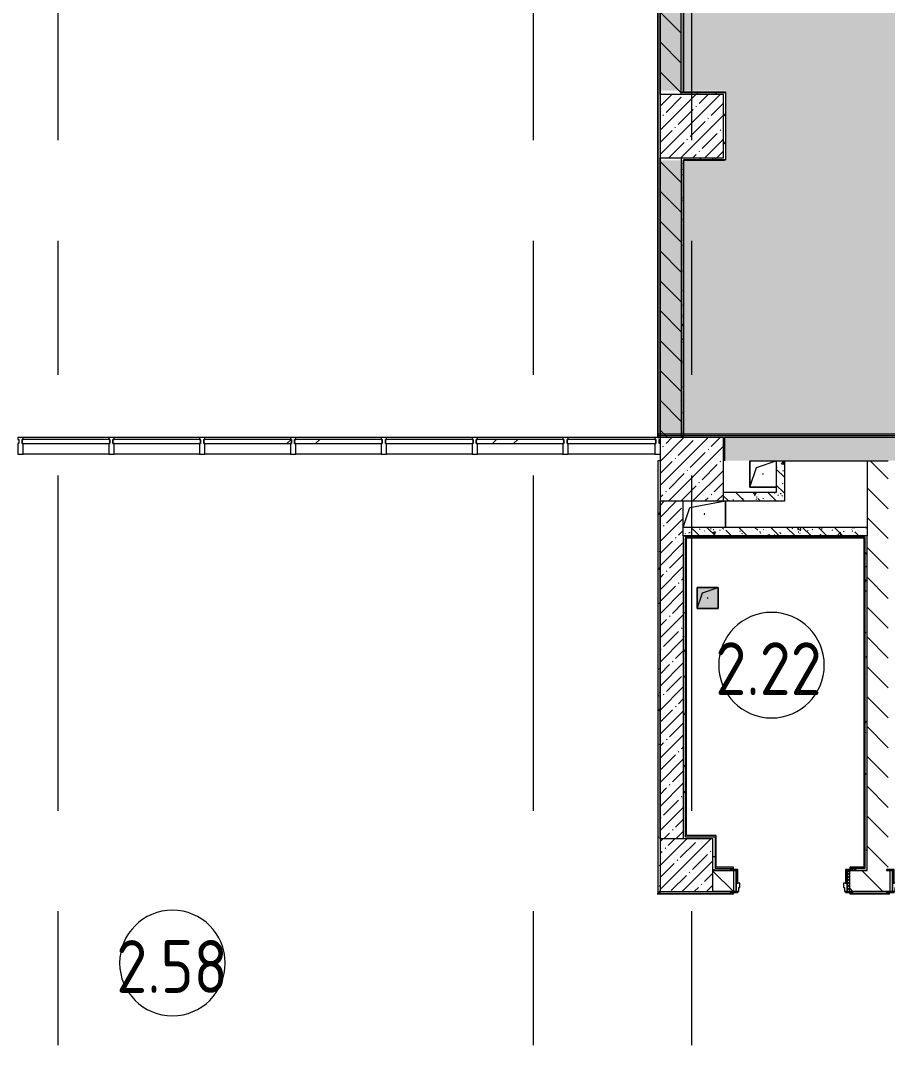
# Model space of a CAD drawing. Header units: millimetres. Extents: x -625 to 415037, y -3642 to 102118.
# Drawn here: x 156427 to 164635, y 83954 to 93689 of the extents above; entities that cross this region are included whole.
import ezdxf

# ---------------------------------------------------------------- set-up
doc = ezdxf.new("R2010")
doc.units = ezdxf.units.MM
doc.linetypes.add('Осевая', pattern=[6350, 1270, -952.5, 3175, -952.5])
for name, color, linetype, lineweight in [('A-AREA-IDEN', 7, 'Continuous', 9), ('A-DOOR-FRAM-2', 7, 'Continuous', 5), ('A-GENM', 7, 'Continuous', 9), ('A-GLAZ-CURT', 7, 'Continuous', 9), ('A-GLAZ-CURT-1', 7, 'Continuous', 5), ('A-GLAZ-CURT-2', 7, 'Continuous', 20), ('A-GLAZ-CWMG', 7, 'Continuous', 9), ('A-GLAZ-CWMG-1', 7, 'Continuous', 20), ('A-WALL', 7, 'Continuous', 5), ('I-WALL', 7, 'Continuous', 5), ('S-COLS', 7, 'Continuous', 9), ('S-COLS-1', 7, 'Continuous', 5), ('Оси-2', 7, 'Осевая', 9)]:
    doc.layers.add(name, color=color, linetype=linetype, lineweight=lineweight)
doc.layers.add('A-AREA-PATT-1', color=7, linetype='Continuous', lineweight=5, true_color=0xa5bae0, transparency=1)
doc.layers.add('A-AREA-PATT-2', color=7, linetype='Continuous', lineweight=5, true_color=0xcde0ef, transparency=1)
for name, color, linetype, lineweight, true_color in [('A-DOOR-1', 7, 'Continuous', 5, 0xc0c0c0), ('A-DOOR-FRAM-1', 7, 'Continuous', 5, 0xc0c0c0), ('A-WALL-1', 9, 'Continuous', 5, 0x808080), ('A-WALL-FNSH-1', 9, 'Continuous', 5, 0x808080)]:
    doc.layers.add(name, color=color, linetype=linetype, lineweight=lineweight, true_color=true_color)
doc.layers.get('A-DOOR-1').off()
doc.styles.add('GOST Common', font='', dxfattribs={"width": 0.9, "height": 500})
doc.styles.get('GOST Common').set_extended_font_data('GOST Common')
pattern_1 = [(135, (148772.12, 0), (-141.4214, -141.4214), [])]
pattern_2 = [(45, (-371.384, 164.685), (-14.1421, 14.1421), []), (135, (-371.384, 164.685), (-14.1421, -14.1421), [])]
pattern_3 = [(45, (148772.12, 0), (-114.04925, 114.04925), []), (45, (148886.17, 0), (-114.04925, 114.04925), [201.612, -40.322, 6.706, -33.617])]
pattern_4 = [(135, (148772.12, 0), (-150.8683, -150.8683), [213.36, -35.56, 7.112, -35.56]), (135, (148772.12, 150.77), (-150.8683, -150.8683), []), (50, (148772.12, 0), (255.0577, -22.3145), [26.67, -293.37]), (355, (148772.12, 0), (-49.3404, 267.479), [21.336, -234.696]), (100.451, (148793.38, -1.86), (205.7195, 245.1636), [22.666, -249.326]), (46.184, (148772.12, 71.12), (379.511, -58.86), [40.005, -440.055]), (96.636, (148803.75, 66.2), (332.3634, 346.399), [33.999, -373.989]), (351.184, (148772.12, 71.12), (332.367, 346.395), [32.004, -352.044]), (21, (148807.68, 53.34), (212.2602, -143.1711), [26.67, -293.37]), (326, (148807.68, 53.34), (86.5224, 257.8632), [21.336, -234.696]), (71.451, (148825.37, 41.4), (298.784, 114.69), [22.666, -249.326]), (37.5, (148772.12, 0), (4.32385, 118.3775), [6.706, -225.146, 6.706, -231.546, -235.585]), (37.5, (148772.12, 0), (4.32385, 118.3775), [-470.103, 6.706, -228.879]), (7.5, (148772.12, 0), (93.5476, 140.2533), [6.706, -129.134, 6.706, -219.812, -89.789]), (7.5, (148772.12, 0), (93.5476, 140.2533), [-362.356, 6.706, -83.083]), (327.5, (148692.82, 0), (189.82734, -8.0202), [6.706, -82.194, 6.706, -270.662, -368.046]), (327.5, (148692.82, 0), (189.82734, -8.0202), [-366.268, 6.706, -361.34]), (317.5, (148657.26, 0), (207.3811, 35.5976), [6.706, -108.864, 6.706, -177.495, -261.366]), (317.5, (148657.26, 0), (207.3811, 35.5976), [-299.771, 6.706, -254.66])]
pattern_5 = [(0, (148772.123, 0), (243.84, 60.96), [20.117, -162.763, 20.117, -162.763, -975.36]), (0, (148772.123, 0), (243.84, 60.96), [-365.76, 20.117, -345.643, 20.117, -162.763, -426.72]), (0, (148772.123, 0), (243.84, 60.96), [-914.4, 20.117, -101.803, 20.117, -284.683]), (120, (148863.563, 30.48), (-174.71291, 180.69163), [20.117, -162.763, 20.117, -162.763, -975.36]), (120, (148863.563, 30.48), (-174.71291, 180.69163), [-365.76, 20.117, -345.643, 20.117, -162.763, -426.72]), (120, (148863.563, 30.48), (-174.71291, 180.69163), [-914.4, 20.117, -101.803, 20.117, -284.683]), (240, (148894.043, 152.4), (-69.12709, -241.65163), [20.117, -162.763, 20.117, -162.763, -975.36]), (240, (148894.043, 152.4), (-69.12709, -241.65163), [-365.76, 20.117, -345.643, 20.117, -162.763, -426.72]), (240, (148894.043, 152.4), (-69.12709, -241.65163), [-914.4, 20.117, -101.803, 20.117, -284.683])]

# ---------------------------------------------------------------- blocks, each defined once
blk = doc.blocks.new('BSC_Колонна _Прямоугольная - 600х600-V294-Объем проектирования 2 этажа')
at = {"layer": 'S-COLS-1'}
h = blk.add_hatch(dxfattribs=at)
h.set_pattern_fill('FP_25', color=256, style=0, pattern_type=2)
h.set_pattern_definition([(45, (-14010, -14900), (-114.0493, 114.0493), []), (45, (-13895.95, -14900), (-114.0493, 114.0493), [201.612, -40.322, 6.706, -33.617])])
h.paths.add_polyline_path([(-166, -300), (300, -300), (300, 300), (-300, 299.6), (-299.7, -300)])
for p, q in [((300, 300), (-300, 300)), ((-300, 300), (-300, -300)), ((300, -300), (300, 300)), ((-300, -300), (300, -300))]:
    blk.add_line(p, q, dxfattribs=at)
blk = doc.blocks.new('BSC_Колонна _Прямоугольная - 600х600-23295697-Объем проектирования 2 этажа')
at = {"layer": 'S-COLS-1'}
h = blk.add_hatch(dxfattribs=at)
h.set_pattern_fill('FP_26', color=256, style=0, pattern_type=2)
h.set_pattern_definition([(45, (-14010, -18150), (-114.0493, 114.0493), []), (45, (-13895.95, -18150), (-114.0493, 114.0493), [201.612, -40.322, 6.706, -33.617])])
h.paths.add_polyline_path([(-137.7, -300), (300, -300), (300, 300), (-300, 300), (-299.7, -300)])
for p, q in [((300, 300), (-300, 300)), ((-300, 300), (-300, -300)), ((300, -300), (300, 300)), ((-300, -300), (300, -300))]:
    blk.add_line(p, q, dxfattribs=at)
blk = doc.blocks.new('110_Дверь_СКБ_1Ст_Внутренняя1 - Д-4 1100x2100h_су мгн-32375332-Объем проектирования 2 этажа')
at = {"layer": 'A-DOOR-FRAM-2'}
h = blk.add_hatch(dxfattribs=at)
h.set_pattern_fill('FP_76', color=256, style=0, pattern_type=2)
h.set_pattern_definition(pattern_2)
h.paths.add_polyline_path([(-537.5, 100), (-537.5, -100), (-512.5, -100), (-512.5, 100)])
at = {"layer": 'A-DOOR-FRAM-1'}
for p, q in [((-497.5, 108), (-567.5, 108)), ((-567.5, 108), (-567.5, 100)), ((-567.5, 100), (-497.5, 100)), ((-512.5, 100), (-537.5, 100)), ((-537.5, 100), (-537.5, -100)), ((-487.5, 100), (-512.5, 100)), ((-512.5, 100), (-512.5, 20)), ((-512.5, -100), (-512.5, 100)), ((-497.5, 100), (-512.5, 100)), ((-512.5, 100), (-512.5, 99)), ((-512.5, 99), (-497.5, 99)), ((-497.5, 100), (-497.5, 108)), ((-497.5, 99), (-497.5, 100)), ((-487.5, 60), (-487.5, 100)), ((512.5, 100), (512.5, 60)), ((537.5, 100), (512.5, 100)), ((592.5, 108), (522.5, 108)), ((522.5, 108), (522.5, 100)), ((537.5, 100), (522.5, 100)), ((522.5, 100), (522.5, 99)), ((522.5, 100), (592.5, 100)), ((522.5, 99), (537.5, 99)), ((537.5, 20), (537.5, 100)), ((562.5, 100), (537.5, 100)), ((537.5, 100), (537.5, -100)), ((537.5, 99), (537.5, 100)), ((562.5, -100), (562.5, 100)), ((592.5, 100), (592.5, 108)), ((-512.5, 20), (-477.5, 20)), ((-497.5, 20), (-512.5, 20)), ((-512.5, 20), (-512.5, -100)), ((-497.5, -100), (-497.5, 20)), ((-477.5, 60), (-487.5, 60)), ((-477.5, 20), (-477.5, 60)), ((512.5, 60), (502.5, 60)), ((502.5, 60), (502.5, 20)), ((502.5, 20), (537.5, 20)), ((537.5, 20), (522.5, 20)), ((522.5, 20), (522.5, -100)), ((537.5, -100), (537.5, 20)), ((-497.5, -100), (-567.5, -100)), ((-567.5, -100), (-567.5, -108)), ((-567.5, -108), (-497.5, -108)), ((-537.5, -100), (-512.5, -100)), ((-512.5, -100), (-497.5, -100)), ((-497.5, -108), (-497.5, -100)), ((522.5, -100), (537.5, -100)), ((592.5, -100), (522.5, -100)), ((522.5, -100), (522.5, -108)), ((522.5, -108), (592.5, -108)), ((537.5, -100), (562.5, -100)), ((592.5, -108), (592.5, -100))]:
    blk.add_line(p, q, dxfattribs=at)
blk = doc.blocks.new('110_Дверь_СКБ_1Ст_Внутренняя1 - Д-4 1100x2100h_су мгн-V344-Объем проектирования 2 этажа')
at = {"layer": 'A-DOOR-FRAM-2'}
h = blk.add_hatch(dxfattribs=at)
h.set_pattern_fill('FP_76', color=256, style=0, pattern_type=2)
h.set_pattern_definition(pattern_2)
h.paths.add_polyline_path([(-517.5, 100), (-537.5, 100), (-537.5, -100), (-512.5, -100), (-512.5, 100)])
at = {"layer": 'A-DOOR-FRAM-1'}
for p, q in [((-497.5, 108), (-567.5, 108)), ((-567.5, 108), (-567.5, 100)), ((-567.5, 100), (-497.5, 100)), ((-512.5, 100), (-537.5, 100)), ((-537.5, 100), (-537.5, -100)), ((-487.5, 100), (-512.5, 100)), ((-512.5, 100), (-512.5, 20)), ((-512.5, -100), (-512.5, 100)), ((-497.5, 100), (-512.5, 100)), ((-512.5, 100), (-512.5, 99)), ((-512.5, 99), (-497.5, 99)), ((-497.5, 100), (-497.5, 108)), ((-497.5, 99), (-497.5, 100)), ((-487.5, 60), (-487.5, 100)), ((512.5, 100), (512.5, 60)), ((537.5, 100), (512.5, 100)), ((592.5, 108), (522.5, 108)), ((522.5, 108), (522.5, 100)), ((537.5, 100), (522.5, 100)), ((522.5, 100), (522.5, 99)), ((522.5, 100), (592.5, 100)), ((522.5, 99), (537.5, 99)), ((537.5, 20), (537.5, 100)), ((562.5, 100), (537.5, 100)), ((537.5, 100), (537.5, -100)), ((537.5, 99), (537.5, 100)), ((562.5, -100), (562.5, 100)), ((592.5, 100), (592.5, 108)), ((-512.5, 20), (-477.5, 20)), ((-497.5, 20), (-512.5, 20)), ((-512.5, 20), (-512.5, -100)), ((-497.5, -100), (-497.5, 20)), ((-477.5, 60), (-487.5, 60)), ((-477.5, 20), (-477.5, 60)), ((512.5, 60), (502.5, 60)), ((502.5, 60), (502.5, 20)), ((502.5, 20), (537.5, 20)), ((537.5, 20), (522.5, 20)), ((522.5, 20), (522.5, -100)), ((537.5, -100), (537.5, 20)), ((-497.5, -100), (-567.5, -100)), ((-567.5, -100), (-567.5, -108)), ((-567.5, -108), (-497.5, -108)), ((-537.5, -100), (-512.5, -100)), ((-512.5, -100), (-497.5, -100)), ((-497.5, -108), (-497.5, -100)), ((522.5, -100), (537.5, -100)), ((592.5, -100), (522.5, -100)), ((522.5, -100), (522.5, -108)), ((522.5, -108), (592.5, -108)), ((537.5, -100), (562.5, -100)), ((592.5, -108), (592.5, -100))]:
    blk.add_line(p, q, dxfattribs=at)
blk = doc.blocks.new('GM_Отверстие прямоугольное _в плите_ - Отверстие-21611859-Объем проектирования 2 этажа')
at = {"layer": 'A-GENM'}
for p, q in [((-100, -100), (-100, 100)), ((-100, 100), (100, 100)), ((100, 100), (-100, 100)), ((-100, 100), (-100, -100)), ((-50, 50), (100, 100)), ((100, 100), (100, -100)), ((100, -100), (100, 100)), ((-100, -100), (-50, 50)), ((100, -100), (-100, -100)), ((-100, -100), (100, -100))]:
    blk.add_line(p, q, dxfattribs=at)
for start, end in [(360, 180), (180, 360)]:
    blk.add_arc((0, 0), 2.5, start, end, dxfattribs=at)
blk = doc.blocks.new('BSC_Колонна _Прямоугольная - 500х500-V397-Объем проектирования 2 этажа')
at = {"layer": 'S-COLS-1'}
h = blk.add_hatch(dxfattribs=at)
h.set_pattern_fill('FP_139', color=256, style=0, pattern_type=2)
h.set_pattern_definition([(45, (-13960, -11150), (-114.0493, 114.0493), []), (45, (-13845.95, -11150), (-114.0493, 114.0493), [201.612, -40.322, 6.706, -33.617])])
h.paths.add_polyline_path([(-250, -250), (250, -250), (249.8, 250), (-250, 247.8)])
for p, q in [((250, 250), (-250, 250)), ((-250, 250), (-250, -250)), ((250, -250), (250, 250)), ((-250, -250), (250, -250))]:
    blk.add_line(p, q, dxfattribs=at)
blk = doc.blocks.new('GM_Отверстие прямоугольное _в плите_ - Отверстие-V414-Объем проектирования 2 этажа')
at = {"layer": 'A-GENM'}
for p, q in [((-137.5, 62.5), (200, 125)), ((200, 125), (200, -125)), ((200, -125), (200, 125)), ((-200, -125), (-137.5, 62.5))]:
    blk.add_line(p, q, dxfattribs=at)
for start, end in [(360, 180), (180, 360)]:
    blk.add_arc((0, 0), 2.5, start, end, dxfattribs=at)
blk = doc.blocks.new('Прямоугольный импост - Импост структурный с накладкой - 160мм-23997896-Объем проектирования 2 этажа')
at = {"layer": 'A-GLAZ-CWMG-1'}
for p, q in [((-50, 40), (-50, 140)), ((-50, 140), (-0.3, 140)), ((-40, 40), (-50, 40)), ((-50, -17), (-50, 0)), ((-50, 0), (-40, 0)), ((-40, 0), (-40, 40)), ((-10, 40), (-10, 0)), ((-0.3, 40), (-10, 40)), ((-10, 0), (-0.3, 0)), ((-0.3, -17), (-50, -17))]:
    blk.add_line(p, q, dxfattribs=at)
blk = doc.blocks.new('Системная панель - Стекло - 40мм-23997898-Объем проектирования 2 этажа')
at = {"layer": 'A-GLAZ-CURT-2'}
for p, q in [((420.1, 0), (-420.1, 0)), ((-420.1, 0), (-420.1, -40)), ((-420.1, -40), (420.1, -40)), ((420.1, -40), (420.1, 0))]:
    blk.add_line(p, q, dxfattribs=at)
blk = doc.blocks.new('Прямоугольный импост - Импост структурный с накладкой - 160мм-23771920-Объем проектирования 2 этажа')
at = {"layer": 'A-GLAZ-CWMG'}
for p, q in [((13660.3, 15200), (12840, 15200)), ((13660.3, 15043), (12840, 15043))]:
    blk.add_line(p, q, dxfattribs=at)
blk = doc.blocks.new('Прямоугольный импост - Импост структурный с накладкой - 160мм-23997894-Объем проектирования 2 этажа')
at = {"layer": 'A-GLAZ-CWMG-1'}
for p, q in [((-25, 40), (-25, 140)), ((-25, 140), (25, 140)), ((25, 140), (25, 40)), ((-15, 40), (-25, 40)), ((-25, -17), (-25, 0)), ((-25, 0), (-15, 0)), ((-15, 0), (-15, 40)), ((15, 40), (15, 0)), ((25, 40), (15, 40)), ((15, 0), (25, 0)), ((25, 0), (25, -17)), ((25, -17), (-25, -17))]:
    blk.add_line(p, q, dxfattribs=at)
blk = doc.blocks.new('Системная панель - Стекло - 40мм-23997899-Объем проектирования 2 этажа')
at = {"layer": 'A-GLAZ-CURT-2'}
for p, q in [((415, 0), (-415, 0)), ((-415, 0), (-415, -40)), ((415, -40), (415, 0)), ((-415, -40), (415, -40))]:
    blk.add_line(p, q, dxfattribs=at)
blk = doc.blocks.new('Прямоугольный импост - Импост структурный с накладкой - 160мм-23771909-Объем проектирования 2 этажа')
at = {"layer": 'A-GLAZ-CWMG'}
for p, q in [((11930, 15200), (11120, 15200)), ((11930, 15043), (11120, 15043))]:
    blk.add_line(p, q, dxfattribs=at)
blk = doc.blocks.new('Системная панель - Стекло - 40мм-V433-Объем проектирования 2 этажа')
at = {"layer": 'A-GLAZ-CURT-2'}
for p, q in [((415, 0), (-415, 0)), ((-415, 0), (-415, -40)), ((415, -40), (415, 0)), ((-415, -40), (415, -40))]:
    blk.add_line(p, q, dxfattribs=at)
blk = doc.blocks.new('Системная панель - Стекло - 40мм-V434-Объем проектирования 2 этажа')
at = {"layer": 'A-GLAZ-CURT-1'}
h = blk.add_hatch(dxfattribs=at)
h.set_pattern_fill('FP_208', color=256, style=0, pattern_type=2)
h.set_pattern_definition([(45, (-10005, -14983), (-565.685, 565.685), [400, -1200]), (45, (-10405, -15183), (-565.685, 565.685), [1200, -400]), (45, (-9605, -15383), (-565.685, 565.685), [400, -1200])])
h.paths.add_polyline_path([(415, -40), (415, 0), (-415, 0), (-415, -40), (405, -40)])
at = {"layer": 'A-GLAZ-CURT-2'}
for p, q in [((415, 0), (-415, 0)), ((-415, 0), (-415, -40)), ((415, -40), (415, 0)), ((-415, -40), (415, -40))]:
    blk.add_line(p, q, dxfattribs=at)
blk = doc.blocks.new('Системная панель - Стекло - 40мм-V435-Объем проектирования 2 этажа')
at = {"layer": 'A-GLAZ-CURT-1'}
h = blk.add_hatch(dxfattribs=at)
h.set_pattern_fill('FP_209', color=256, style=0, pattern_type=2)
h.set_pattern_definition([(45, (-8285, -14983), (-565.685, 565.685), [400, -1200]), (45, (-8685, -15183), (-565.685, 565.685), [1200, -400]), (45, (-7885, -15383), (-565.685, 565.685), [400, -1200])])
h.paths.add_polyline_path([(415, -40), (415, 0), (-415, 0), (-415, -40), (405, -40)])
at = {"layer": 'A-GLAZ-CURT-2'}
for p, q in [((415, 0), (-415, 0)), ((-415, 0), (-415, -40)), ((415, -40), (415, 0)), ((-415, -40), (415, -40))]:
    blk.add_line(p, q, dxfattribs=at)
blk = doc.blocks.new('Системная панель - Стекло - 40мм-V436-Объем проектирования 2 этажа')
at = {"layer": 'A-GLAZ-CURT-1'}
h = blk.add_hatch(dxfattribs=at)
h.set_pattern_fill('FP_210', color=256, style=0, pattern_type=2)
h.set_pattern_definition([(45, (-12585, -14983), (-565.685, 565.685), [400, -1200]), (45, (-12985, -15183), (-565.685, 565.685), [1200, -400]), (45, (-12185, -15383), (-565.685, 565.685), [400, -1200])])
h.paths.add_polyline_path([(415, -40), (415, 0), (-415, 0), (-415, -40), (405, -40)])
at = {"layer": 'A-GLAZ-CURT-2'}
for p, q in [((415, 0), (-415, 0)), ((-415, 0), (-415, -40)), ((415, -40), (415, 0)), ((-415, -40), (415, -40))]:
    blk.add_line(p, q, dxfattribs=at)
blk = doc.blocks.new('Системная панель - Стекло - 40мм-V437-Объем проектирования 2 этажа')
at = {"layer": 'A-GLAZ-CURT-1'}
h = blk.add_hatch(dxfattribs=at)
h.set_pattern_fill('FP_211', color=256, style=0, pattern_type=2)
h.set_pattern_definition([(45, (-10865, -14983), (-565.685, 565.685), [400, -1200]), (45, (-11265, -15183), (-565.685, 565.685), [1200, -400]), (45, (-10465, -15383), (-565.685, 565.685), [400, -1200])])
h.paths.add_polyline_path([(415, -40), (415, 0), (-415, 0), (-415, -40), (405, -40)])
at = {"layer": 'A-GLAZ-CURT-2'}
for p, q in [((415, 0), (-415, 0)), ((-415, 0), (-415, -40)), ((415, -40), (415, 0)), ((-415, -40), (415, -40))]:
    blk.add_line(p, q, dxfattribs=at)
blk = doc.blocks.new('GM_Отверстие прямоугольное _в плите_ - Отверстие-V442-Объем проектирования 2 этажа')
at = {"layer": 'A-GENM'}
for p, q in [((-125, -125), (-125, 125)), ((-125, 125), (-125, -125)), ((-62.5, 62.5), (125, 125)), ((-125, -125), (-62.5, 62.5)), ((125, -125), (-125, -125)), ((-125, -125), (125, -125))]:
    blk.add_line(p, q, dxfattribs=at)
for start, end in [(360, 180), (180, 360)]:
    blk.add_arc((0, 0), 2.5, start, end, dxfattribs=at)
blk = doc.blocks.new('Марка_Помещения - Номер-25198446-Объем проектирования 2 этажа')
at = {"layer": 'A-AREA-IDEN'}
for start, end in [(360, 180), (180, 360)]:
    blk.add_arc((0, 0), 2.5, start, end, dxfattribs=at)
blk = doc.blocks.new('2floor')
at = {"layer": 'A-AREA-PATT-1'}
h = blk.add_hatch(color=256, dxfattribs=at)
h.paths.add_polyline_path([(170888.2, 13760), (171341.6, 13760), (171341.6, 14000), (169002.6, 14000), (169002.6, 13760), (170661.6, 13760)])
h.paths.add_polyline_path([(170656.6, 14980), (170661.6, 14980), (170661.6, 15090), (170656.6, 15090), (170656.6, 15350), (170651.1, 15350), (170651.1, 15380.7), (177322.1, 15380.7), (177322.1, 15430.8), (170662.1, 15430.8), (170662.1, 20500), (170682.1, 20500), (170682.1, 26270.4), (177322.1, 26270.4), (177322.1, 26345.5), (170656.6, 26345.5), (170656.6, 26854.5), (168987.6, 26854.5), (168987.6, 26481.7), (167507.9, 26481.7), (167507.9, 26274.5), (166856.9, 26274.5), (166855.3, 26479.5), (163552.6, 26479.5), (163552.1, 24659.5), (162482.1, 24659.5), (162482.4, 22226.5), (163107.6, 22226.5), (163107.6, 21574.5), (162482.1, 21574.5), (162482.4, 18484.5), (163107.6, 18484.5), (163107.6, 17826.5), (162482.1, 17826.5), (162483.9, 15225.5), (169002.6, 15225.5), (169002.6, 15203.4), (170651.1, 15201.6), (170651.1, 15200), (169002.6, 15200), (169002.6, 14980), (169843.5, 14980)])
at = {"layer": 'A-AREA-PATT-2'}
h = blk.add_hatch(color=256, dxfattribs=at)
h.paths.add_polyline_path([(162832.1, 13580), (163032.1, 13580), (163032.1, 13780), (162832.1, 13780)])
h.paths.add_polyline_path([(164411.1, 14250), (164414.1, 14255.5), (162727.6, 14253.5), (162728.2, 14250), (164386.7, 14250)])
h.paths.add_polyline_path([(164413.9, 14250), (164416.6, 14250), (164416.6, 14255.5), (164411.1, 14250)])
at = {"layer": 'I-WALL'}
h = blk.add_hatch(dxfattribs=at)
h.set_pattern_fill('FP_23', color=256, style=0, pattern_type=2)
h.set_pattern_definition(pattern_1)
h.paths.add_polyline_path([(162482.4, 15200), (162682.4, 15200), (162682.4, 17850), (162482.4, 17850), (162482.4, 15225.5)])
h.paths.add_polyline_path([(162482.4, 18450), (162682.4, 18450), (162682.4, 21600), (162482.4, 21600), (162482.4, 18484.5)])
h.paths.add_polyline_path([(162482.4, 22200), (162682.4, 22200), (162682.4, 26300), (162482.4, 26300), (162482.4, 22226.5)])
h = blk.add_hatch(dxfattribs=at)
h.set_pattern_fill('FP_191', color=256, style=0, pattern_type=2)
h.set_pattern_definition(pattern_5)
h.paths.add_polyline_path([(162462.1, 15200), (162482.1, 15200), (162482.1, 24660), (162462.1, 24659.5), (162462.1, 15977.7)])
h = blk.add_hatch(dxfattribs=at)
h.set_pattern_fill('FP_191', color=256, style=0, pattern_type=2)
h.set_pattern_definition(pattern_5)
h.paths.add_polyline_path([(162682.4, 18450), (163082.1, 18450), (163082.1, 18470), (162682.4, 18470)])
h = blk.add_hatch(dxfattribs=at)
h.set_pattern_fill('FP_191', color=256, style=0, pattern_type=2)
h.set_pattern_definition(pattern_5)
h.paths.add_polyline_path([(163082.1, 17830), (163102.1, 17830), (163102.1, 18470), (163082.1, 18470), (163082.1, 17850)])
h = blk.add_hatch(dxfattribs=at)
h.set_pattern_fill('FP_191', color=256, style=0, pattern_type=2)
h.set_pattern_definition(pattern_5)
h.paths.add_polyline_path([(162682.4, 15210), (162702.4, 15210), (162702.4, 15220), (162682.4, 15220)])
h.paths.add_polyline_path([(162682.4, 15230), (162702.4, 15231), (162702.4, 17850), (162682.4, 17850), (162682.4, 15231)])
h = blk.add_hatch(dxfattribs=at)
h.set_pattern_fill('FP_191', color=256, style=0, pattern_type=2)
h.set_pattern_definition(pattern_5)
h.paths.add_polyline_path([(163081.5, 17830), (163082.1, 17830), (163082.1, 17850), (162702.4, 17850), (162703.4, 17830)])
h = blk.add_hatch(dxfattribs=at)
h.set_pattern_fill('FP_1', color=256, style=0, pattern_type=2)
h.set_pattern_definition(pattern_3)
h.paths.add_polyline_path([(179382.1, 14980), (179562.1, 14980), (179562.1, 15200), (179382.1, 15200), (179382.1, 14984.5)])
h.paths.add_polyline_path([(165582.1, 14980), (166882.4, 14980.3), (166882.4, 15200), (163092.1, 15200), (163092.1, 14980), (165507.1, 14980)])
h.paths.add_polyline_path([(178516.3, 14980), (178782.1, 14980), (178782.1, 15200), (175182.1, 15200), (175182.1, 14980), (177070.8, 14980)])
h.paths.add_polyline_path([(168982.1, 14980), (170682.1, 14980), (170682.1, 15200), (167482.4, 15200), (167482.4, 14980), (168762.1, 14980)])
h.paths.add_polyline_path([(174582.1, 14980), (174582.1, 15200), (171282.1, 15200), (171282.1, 14980), (171289, 14980)])
h = blk.add_hatch(dxfattribs=at)
h.set_pattern_fill('FP_191', color=256, style=0, pattern_type=2)
h.set_pattern_definition(pattern_5)
h.paths.add_polyline_path([(162482.1, 10880), (162482.4, 10880), (162482.1, 14980), (162462.4, 14980), (162462.4, 10880)])
h = blk.add_hatch(dxfattribs=at)
h.set_pattern_fill('FP_41', color=256, style=0, pattern_type=2)
h.set_pattern_definition(pattern_4)
h.paths.add_polyline_path([(163662.1, 14680), (163662.1, 14980), (163582.1, 14980), (163582.1, 14680), (163615.2, 14680)])
h = blk.add_hatch(dxfattribs=at)
h.set_pattern_fill('FP_23', color=256, style=0, pattern_type=2)
h.set_pattern_definition(pattern_1)
h.paths.add_polyline_path([(164442.3, 11100), (164627.1, 11101.5), (164627.1, 11108), (164642.1, 11108), (164642.1, 14980), (164442.1, 14980), (164442.1, 11100)])
h = blk.add_hatch(dxfattribs=at)
h.set_pattern_fill('FP_41', color=256, style=0, pattern_type=2)
h.set_pattern_definition(pattern_4)
h.paths.add_polyline_path([(163582.1, 14600), (163662.1, 14600), (163662.1, 14680), (163082.1, 14680), (163082.1, 14600), (163332.1, 14600)])
h = blk.add_hatch(dxfattribs=at)
h.set_pattern_fill('FP_1', color=256, style=0, pattern_type=2)
h.set_pattern_definition(pattern_3)
h.paths.add_polyline_path([(162482.1, 11400), (162702.1, 11400), (162702.1, 14600), (162482.1, 14600), (162482.1, 12670.2)])
h = blk.add_hatch(dxfattribs=at)
h.set_pattern_fill('FP_41', color=256, style=0, pattern_type=2)
h.set_pattern_definition(pattern_4)
h.paths.add_polyline_path([(164308.6, 14270), (164442.1, 14270), (164442.1, 14350), (162702.1, 14350), (162703.7, 14270), (164212.1, 14270)])
h = blk.add_hatch(dxfattribs=at)
h.set_pattern_fill('FP_191', color=256, style=0, pattern_type=2)
h.set_pattern_definition(pattern_5)
h.paths.add_polyline_path([(164422.1, 14261), (164414.1, 14255.5), (164417.2, 14261), (164422.1, 14261)])
h.paths.add_polyline_path([(164417.1, 14250), (164422.1, 14250), (164422, 14270), (162702.1, 14270), (162704.1, 14250), (164416.6, 14250)])
h = blk.add_hatch(dxfattribs=at)
h.set_pattern_fill('FP_191', color=256, style=0, pattern_type=2)
h.set_pattern_definition(pattern_5)
h.paths.add_polyline_path([(162702.1, 11400), (162722.1, 11400.2), (162722.1, 14250), (162702.1, 14250), (162702.1, 11465.6)])
for points in [[(162722.1, 11420), (162733.1, 11420), (162733.1, 14250), (162722.1, 14249.9), (162722.1, 11460.8)], [(164411.1, 14250), (164419.9, 14261), (164417.2, 14261)], [(164411.1, 11131), (164422.1, 11131), (164422.1, 14250), (164411.1, 14250), (164411.1, 11362.7)], [(162890.5, 11420), (163013.1, 11420), (163013.1, 11431), (162733.1, 11431), (162733.1, 11420)], [(163002.1, 11120), (163013.1, 11120), (163013.1, 11420), (163002.1, 11420), (163002.1, 11131)]]:
    blk.add_hatch(color=256, dxfattribs=at).paths.add_polyline_path(points)
h = blk.add_hatch(dxfattribs=at)
h.set_pattern_fill('FP_191', color=256, style=0, pattern_type=2)
h.set_pattern_definition(pattern_5)
h.paths.add_polyline_path([(164422.1, 11120), (164442.1, 11120), (164442.1, 14270), (164422.1, 14270), (164422.1, 11131)])
h = blk.add_hatch(dxfattribs=at)
h.set_pattern_fill('FP_191', color=256, style=0, pattern_type=2)
h.set_pattern_definition(pattern_5)
h.paths.add_polyline_path([(162982.1, 11120), (163002.1, 11120), (163002.1, 11400), (162982.1, 11397.8), (162982.1, 11362.7)])
h = blk.add_hatch(dxfattribs=at)
h.set_pattern_fill('FP_191', color=256, style=0, pattern_type=2)
h.set_pattern_definition(pattern_5)
h.paths.add_polyline_path([(164442.1, 11100), (164442.1, 11120), (164277.1, 11120), (164277.1, 11108), (164307.1, 11108), (164307.1, 11100), (164423, 11100)])
h.paths.add_polyline_path([(162982.1, 11100), (163147.1, 11100), (163147.1, 11108), (163177.1, 11108), (163177.1, 11120), (162982.1, 11120)])
h = blk.add_hatch(dxfattribs=at)
h.set_pattern_fill('FP_23', color=256, style=0, pattern_type=2)
h.set_pattern_definition(pattern_1)
h.paths.add_polyline_path([(168482.1, 10900), (168482.1, 11100), (165757.1, 11100), (165757.1, 10900), (168398, 10900)])
h.paths.add_polyline_path([(163147.1, 10900), (163177.1, 10900), (163177.1, 11100), (162982.1, 11100), (162982.1, 10900)])
h.paths.add_polyline_path([(164277.1, 10900), (164657.1, 10900), (164657.1, 11100), (164277.1, 11100), (164277.1, 11084.3)])
h = blk.add_hatch(color=256, dxfattribs=at)
h.paths.add_polyline_path([(164411.1, 11120), (164422.1, 11120), (164422.1, 11131), (164277.1, 11131), (164277.1, 11120)])
h.paths.add_polyline_path([(163089.8, 11120), (163177.1, 11120), (163177.1, 11131), (163013.1, 11131), (163013.1, 11120), (163022.1, 11120)])
h = blk.add_hatch(dxfattribs=at)
h.set_pattern_fill('FP_191', color=256, style=0, pattern_type=2)
h.set_pattern_definition(pattern_5)
h.paths.add_polyline_path([(168398, 10880), (168782.1, 10880), (168782.1, 10890.9), (168762.1, 10890), (168762.1, 10900), (165787.1, 10900), (165787.1, 10892), (165757.1, 10892), (165757.1, 10880), (167672.1, 10880)])
h.paths.add_polyline_path([(164423, 10880), (164657.1, 10880), (164657.1, 10892), (164627.1, 10892), (164627.1, 10900), (164307.1, 10897.8), (164307.1, 10892), (164277.1, 10892), (164277.1, 10880), (164307.1, 10880)])
h.paths.add_polyline_path([(162616.2, 10880), (163177.1, 10880), (163177.1, 10892), (163147.1, 10892), (163147.1, 10900), (162482.4, 10900), (162482.4, 10880), (162582.1, 10880)])
at = {"layer": 'A-WALL'}
for p, q in [((162702.4, 17830), (162702.4, 15210)), ((163102.1, 17830), (162702.4, 17830)), ((162702.4, 15231), (162703.4, 15231)), ((162702.1, 14270), (162702.1, 11400)), ((162722.1, 11420), (162722.1, 14250)), ((164442.1, 14270), (164422.1, 14270)), ((164422.1, 14261), (164422.1, 11120)), ((164442.1, 11100), (164442.1, 14270)), ((162722.1, 11420), (163002.1, 11420)), ((163002.1, 11400), (163002.1, 11120)), ((163147.1, 11100), (162982.1, 11100)), ((162982.1, 11100), (163147.1, 11100)), ((163002.1, 11120), (163177.1, 11120)), ((164422.1, 11120), (164277.1, 11120)), ((164442.1, 11100), (164307.1, 11100)), ((164307.1, 11100), (164442.1, 11100)), ((162461.4, 10880), (162462.4, 10880)), ((162982.1, 10900), (163147.1, 10900)), ((163147.1, 10900), (162982.1, 10900)), ((164307.1, 10900), (164627.1, 10900)), ((164627.1, 10900), (164307.1, 10900))]:
    blk.add_line(p, q, dxfattribs=at)
at = {"layer": 'A-WALL-1'}
for p, q in [((162482.1, 18450), (162482.1, 21580)), ((162482.4, 21600), (162482.4, 18450)), ((162682.4, 18450), (162682.4, 21600)), ((162692.4, 18470), (162682.4, 18470)), ((162482.1, 15200), (162482.1, 17850)), ((162482.4, 17850), (162482.4, 15200)), ((162682.4, 17850), (162682.4, 15200)), ((162462.1, 15200), (162482.1, 15200)), ((162682.4, 15210), (162702.4, 15210)), ((166882.4, 15200), (163092.1, 15200)), ((163092.1, 15200), (163092.1, 14980)), ((162482.1, 14980), (162462.4, 14980)), ((163332.1, 14980), (164642.1, 14980)), ((163582.1, 14980), (163582.1, 14680)), ((163662.1, 14600), (163662.1, 14980)), ((164442.1, 14980), (164442.1, 14270)), ((163582.1, 14680), (163082.1, 14680)), ((162482.1, 14600), (162482.1, 11400)), ((162482.4, 11400), (162482.4, 14600)), ((162702.1, 14270), (162702.1, 14600)), ((163082.1, 14600), (163662.1, 14600)), ((164442.1, 14350), (162702.1, 14350)), ((162702.1, 14270), (164422.1, 14270)), ((164422.1, 14270), (162702.1, 14270)), ((162733.1, 14250), (164411.1, 14250)), ((163177.1, 11108), (163177.1, 11120)), ((164277.1, 11120), (164277.1, 11108)), ((162462.4, 10880), (162462.4, 10879)), ((162462.4, 10879), (162482.4, 10879)), ((162482.1, 10900), (162472.4, 10900)), ((162472.4, 10900), (162472.4, 10880)), ((162482.4, 10879), (162482.4, 10900)), ((162482.4, 10880), (163177.1, 10880)), ((163177.1, 10880), (163177.1, 10892)), ((164277.1, 10892), (164277.1, 10880)), ((164277.1, 10880), (164657.1, 10880))]:
    blk.add_line(p, q, dxfattribs=at)
at = {"layer": 'A-WALL-FNSH-1'}
for p, q in [((162461.1, 24659), (162461.1, 15200)), ((162462.1, 15200), (162462.1, 24659)), ((162702.4, 21580), (162702.4, 18471)), ((162703.4, 18471), (162703.4, 21579)), ((162702.4, 18471), (162692.4, 18471)), ((162692.4, 18471), (162692.4, 18470)), ((162692.4, 18470), (163102.1, 18470)), ((163103.1, 18471), (162703.4, 18471)), ((163102.1, 18470), (163102.1, 17830)), ((163103.1, 17830), (163103.1, 18471)), ((162703.4, 15231), (162703.4, 17829)), ((162703.4, 17829), (163092.1, 17829)), ((163092.1, 17829), (163092.1, 17830)), ((163102.1, 17830), (163103.1, 17830)), ((162461.1, 15200), (162462.1, 15200)), ((162702.4, 15231), (162462.1, 15231)), ((162462.1, 15231), (162462.1, 15220)), ((162462.1, 15220), (170651.1, 15220)), ((170651.1, 15231), (162703.4, 15231)), ((162462.4, 14980), (162461.4, 14980)), ((162461.4, 14980), (162461.4, 10880)), ((162462.4, 10880), (162462.4, 14980)), ((164422.1, 14261), (162722.1, 14261)), ((162722.1, 14261), (162722.1, 14250)), ((162733.1, 11431), (162733.1, 14250)), ((164411.1, 14250), (164411.1, 11131)), ((163013.1, 11431), (162733.1, 11431)), ((163002.1, 11420), (163002.1, 11400)), ((163013.1, 11131), (163013.1, 11431)), ((163177.1, 11131), (163013.1, 11131)), ((163177.1, 11120), (163177.1, 11131)), ((164411.1, 11131), (164277.1, 11131)), ((164277.1, 11131), (164277.1, 11120)), ((162461.4, 10880), (162454.4, 10880)), ((162454.4, 10880), (162454.4, 10879)), ((162454.4, 10879), (162462.4, 10879)), ((163177.1, 10880), (162482.4, 10880)), ((162482.4, 10879), (163177.1, 10879)), ((163177.1, 10879), (163177.1, 10880)), ((164657.1, 10880), (164277.1, 10880)), ((164277.1, 10880), (164277.1, 10879)), ((164277.1, 10879), (164657.1, 10879))]:
    blk.add_line(p, q, dxfattribs=at)
at = {"layer": 'I-WALL'}
blk.add_line((162472.4, 10880), (162482.4, 10880), dxfattribs=at)
at = {"layer": 'Оси-2'}
for p, q in [((156782.1, 3093.7), (156782.1, 22398.1)), ((161282.1, 3093.7), (161282.1, 22398.1)), ((162782.1, 3093.7), (162782.1, 22398.1))]:
    blk.add_line(p, q, dxfattribs=at)
at = {"layer": 'A-AREA-IDEN', "xscale": 199.9999999999999, "yscale": 199.9999999999999, "zscale": 199.9999999999999}
for p in [(163537.1, 13044.5), (157864.9, 10223.3)]:
    blk.add_blockref('Марка_Помещения - Номер-25198446-Объем проектирования 2 этажа', p, dxfattribs=at)
at = {"layer": 'A-DOOR-1', "rotation": 180}
for name, p in [('110_Дверь_СКБ_1Ст_Внутренняя1 - Д-4 1100x2100h_су мгн-V344-Объем проектирования 2 этажа', (163739.6, 11000)), ('110_Дверь_СКБ_1Ст_Внутренняя1 - Д-4 1100x2100h_су мгн-32375332-Объем проектирования 2 этажа', (165219.6, 11000))]:
    blk.add_blockref(name, p, dxfattribs=at)
at = {"layer": 'A-GENM'}
for name, p in [('GM_Отверстие прямоугольное _в плите_ - Отверстие-V442-Объем проектирования 2 этажа', (163457.1, 14855)), ('GM_Отверстие прямоугольное _в плите_ - Отверстие-V414-Объем проектирования 2 этажа', (162902.1, 14475)), ('GM_Отверстие прямоугольное _в плите_ - Отверстие-21611859-Объем проектирования 2 этажа', (162932.1, 13680))]:
    blk.add_blockref(name, p, dxfattribs=at)
at = {"layer": 'A-GLAZ-CURT'}
for name, p in [('Системная панель - Стекло - 40мм-V435-Объем проектирования 2 этажа', (156857.1, 15183)), ('Системная панель - Стекло - 40мм-V433-Объем проектирования 2 этажа', (157717.1, 15183)), ('Системная панель - Стекло - 40мм-V434-Объем проектирования 2 этажа', (158577.1, 15183)), ('Системная панель - Стекло - 40мм-V437-Объем проектирования 2 этажа', (159437.1, 15183)), ('Системная панель - Стекло - 40мм-23997899-Объем проектирования 2 этажа', (160297.1, 15183)), ('Системная панель - Стекло - 40мм-V436-Объем проектирования 2 этажа', (161157.1, 15183)), ('Системная панель - Стекло - 40мм-23997898-Объем проектирования 2 этажа', (162022.3, 15183))]:
    blk.add_blockref(name, p, dxfattribs=at)
at = {"layer": 'A-GLAZ-CWMG', "extrusion": (0, 0, -1), "rotation": 180}
for name, p in [('Прямоугольный импост - Импост структурный с накладкой - 160мм-23997894-Объем проектирования 2 этажа', (-156427.1, 15183)), ('Прямоугольный импост - Импост структурный с накладкой - 160мм-23997894-Объем проектирования 2 этажа', (-157287.1, 15183)), ('Прямоугольный импост - Импост структурный с накладкой - 160мм-23997894-Объем проектирования 2 этажа', (-158147.1, 15183)), ('Прямоугольный импост - Импост структурный с накладкой - 160мм-23997894-Объем проектирования 2 этажа', (-159007.1, 15183)), ('Прямоугольный импост - Импост структурный с накладкой - 160мм-23997894-Объем проектирования 2 этажа', (-159867.1, 15183)), ('Прямоугольный импост - Импост структурный с накладкой - 160мм-23997894-Объем проектирования 2 этажа', (-160727.1, 15183)), ('Прямоугольный импост - Импост структурный с накладкой - 160мм-23997894-Объем проектирования 2 этажа', (-161587.1, 15183)), ('Прямоугольный импост - Импост структурный с накладкой - 160мм-23997896-Объем проектирования 2 этажа', (-162482.4, 15183))]:
    blk.add_blockref(name, p, dxfattribs=at)
at = {"layer": 'A-GLAZ-CWMG'}
for name, p in [('Прямоугольный импост - Импост структурный с накладкой - 160мм-23771909-Объем проектирования 2 этажа', (145332.1, 0)), ('Прямоугольный импост - Импост структурный с накладкой - 160мм-23771909-Объем проектирования 2 этажа', (146192.1, 0)), ('Прямоугольный импост - Импост структурный с накладкой - 160мм-23771909-Объем проектирования 2 этажа', (147052.1, 0)), ('Прямоугольный импост - Импост структурный с накладкой - 160мм-23771909-Объем проектирования 2 этажа', (147912.1, 0)), ('Прямоугольный импост - Импост структурный с накладкой - 160мм-23771909-Объем проектирования 2 этажа', (148772.1, 0)), ('Прямоугольный импост - Импост структурный с накладкой - 160мм-23771909-Объем проектирования 2 этажа', (149632.1, 0)), ('Прямоугольный импост - Импост структурный с накладкой - 160мм-23771920-Объем проектирования 2 этажа', (148772.1, 0))]:
    blk.add_blockref(name, p, dxfattribs=at)
at = {"layer": 'S-COLS'}
for name, p in [('BSC_Колонна _Прямоугольная - 600х600-23295697-Объем проектирования 2 этажа', (162782.1, 18150)), ('BSC_Колонна _Прямоугольная - 600х600-V294-Объем проектирования 2 этажа', (162782.1, 14900)), ('BSC_Колонна _Прямоугольная - 500х500-V397-Объем проектирования 2 этажа', (162732.1, 11150))]:
    blk.add_blockref(name, p, dxfattribs=at)
at = {"layer": 'A-AREA-IDEN', "char_height": 500, "width": 1327.594, "attachment_point": 1, "style": 'GOST Common'}
for s, insert in [('2.22', (163005.7, 13261.6)), ('2.58', (157333.5, 10440.5))]:
    blk.add_mtext(s, dxfattribs=dict(at, insert=insert))

msp = doc.modelspace()

# ---------------------------------------------------------------- block references
msp.add_blockref('2floor', (0, 74539.4))

doc.saveas('drawing.dxf')
